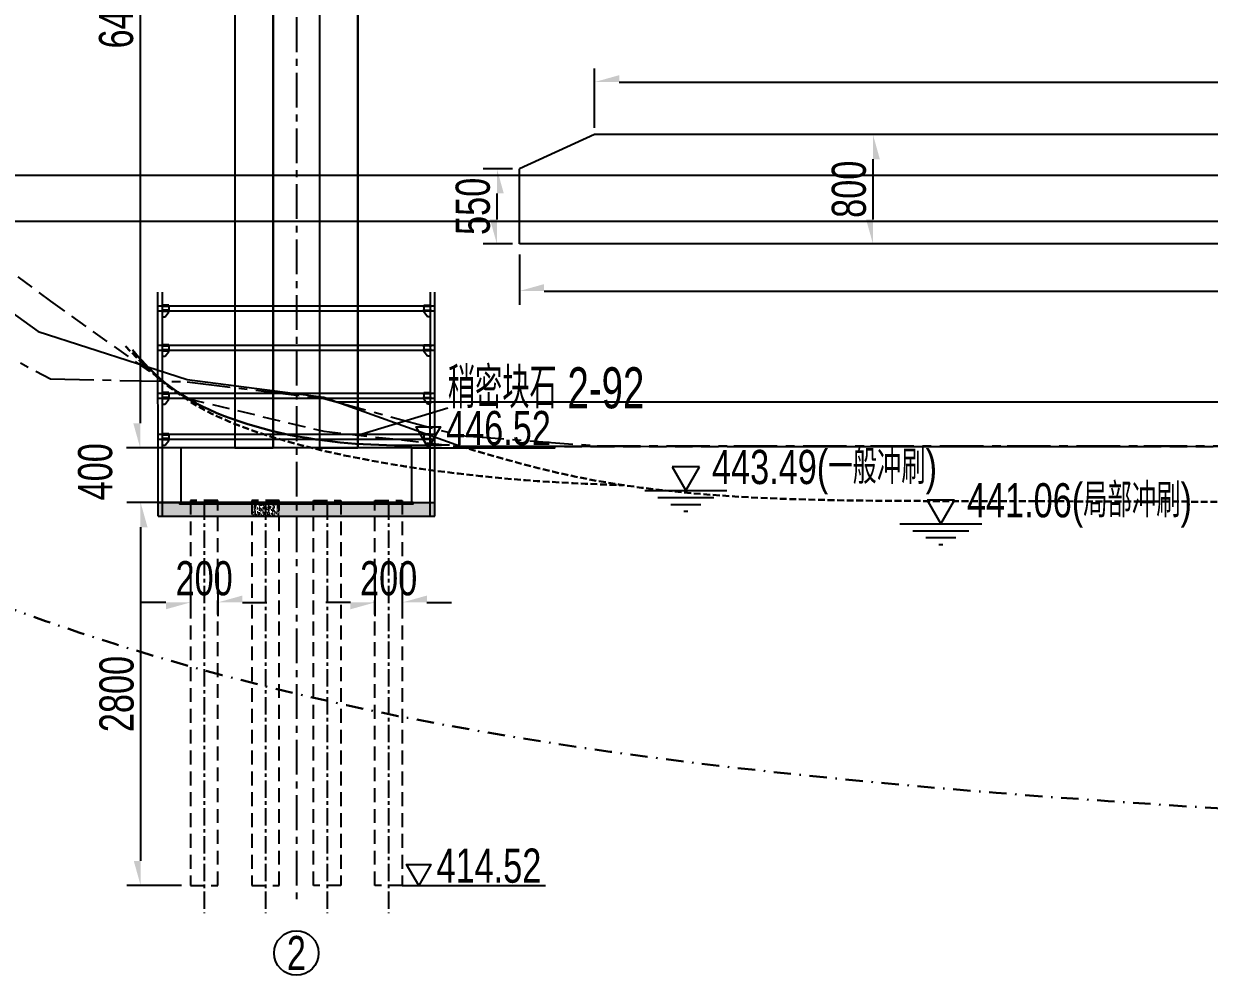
# Model space of a CAD drawing. Header units: millimetres. Extents: x 465729 to 466910, y 3671885 to 3673357.
# Drawn here: x 466035 to 466121.7, y 3673201.9 to 3673271.5 of the extents above; entities that cross this region are included whole.
import ezdxf
from ezdxf.enums import TextEntityAlignment as Align

# ---------------------------------------------------------------- set-up
doc = ezdxf.new("R2010")
doc.units = ezdxf.units.MM
doc.header["$LTSCALE"] = 0.2
for name, pattern in [('6141', [12, 5, -2, 5]), ('CENTER', [50.8, 31.75, -6.35, 6.35, -6.35]), ('DASHDOT2', [12.7, 6.35, -3.175, 0, -3.175]), ('DASHED', [19.05, 12.7, -6.35])]:
    doc.linetypes.add(name, pattern=pattern)
doc.layers.add('地层界线', color=4, linetype='Continuous', lineweight=30)
doc.layers.add('风化界线', color=6, linetype='DASHDOT2', lineweight=30)
for name, color, linetype in [('地面线', 30, 'Continuous'), ('文字', 7, 'Continuous'), ('桥墩线', 5, 'Continuous'), ('水位100', 7, 'Continuous'), ('立面(地面线)', 2, 'Continuous'), ('立面(基础)', 2, 'Continuous'), ('立面(墩台号)', 7, 'Continuous'), ('立面(墩台身)', 3, 'Continuous'), ('立面(墩高标注)', 7, 'Continuous'), ('立面(标高标注)', 7, 'Continuous'), ('立面(桩长标注)', 7, 'Continuous'), ('通航', 2, 'Continuous')]:
    doc.layers.add(name, color=color, linetype=linetype)
doc.layers.add('钢围堰2', color=7, linetype='Continuous', plot=False)
doc.styles.add('BM_Dim', font='stxt.shx', dxfattribs={"width": 0.75, "bigfont": 'dk.shx'})
doc.styles.add('BOM_Font', font='enTxt.shx', dxfattribs={"width": 0.75, "bigfont": 'hzTxt.shx'})
doc.styles.add('LZ_FONT', font='fsdb_z.shx', dxfattribs={"width": 0.7, "bigfont": 'fsdb.shx'})
doc.dimstyles.new('BOM_Dim', dxfattribs={"dimscale": 0.1, "dimtxt": 2.5, "dimasz": 1.8, "dimexe": 1, "dimexo": 3, "dimgap": 0, "dimtad": 1, "dimdec": 1, "dimlfac": 100, "dimzin": 9, "dimdsep": 46, "dimtxsty": 'BOM_Font', "dimblk": 'ArrHalf', "dimblk1": 'ArrHalf', "dimblk2": 'ArrHalf', "dimcen": 0.5, "dimclrd": 7, "dimclre": 7, "dimclrt": 7, "dimaunit": 1, "dimadec": 0, "dimazin": 2, "dimtfac": 1, "dimtdec": 1, "dimtofl": 0, "dimtmove": 2, "dimatfit": 3, "dimfxl": 1, "dimtolj": 1, "dimtzin": 0, "dimarcsym": 0})
pattern_1 = [(50, (233098.08443, 1837494.27746), (0.45546167249, -0.03984771385), [0.047625, -0.523875]), (355, (233098.08443, 1837494.27746), (-0.08810706494, 0.4776416072), [0.0381, -0.4191]), (100.451, (233098.1224, 1837494.27413), (0.36735625416, 0.43779171955), [0.040475, -0.445225]), (46.1842, (233098.08443, 1837494.40446), (0.67769760223, -0.10510581983), [0.0714375, -0.7858125]), (96.6356, (233098.1409, 1837494.3957), (0.59351058617, 0.61856388973), [0.0607125, -0.6678375]), (351.184, (233098.0844, 1837494.40446), (0.59351151453, 0.61856279465), [0.05715, -0.62865]), (21, (233098.14793, 1837494.3727), (0.37903719959, -0.25566379629), [0.047625, -0.523875]), (326, (233098.14793, 1837494.3727), (0.15450507087, 0.4604699153), [0.0381, -0.4191]), (71.4514, (233098.1795, 1837494.3514), (0.53354122693, 0.20480714429), [0.040475, -0.445225]), (37.5, (233098.08443, 1837494.27746), (0.007721508126, 0.211387597183), [0, -0.41402, 0, -0.42545, 0, -0.4206875]), (7.5, (233098.08443, 1837494.27746), (0.167049156276, 0.250451437045), [0, -0.24257, 0, -0.404495, 0, -0.1603375]), (327.5, (233097.94283, 1837494.27746), (0.338976487917, -0.014321859982), [0, -0.15875, 0, -0.4953, 0, -0.657225]), (317.5, (233097.87933, 1837494.27746), (0.370322953465, 0.063566227583), [0, -0.206375, 0, -0.32893, 0, -0.466725])]

# ---------------------------------------------------------------- blocks, each defined once
blk = doc.blocks.new('ArrHalf')
at = {"linetype": 'Continuous'}
blk.add_hatch(color=0, dxfattribs=at).paths.add_polyline_path([(-1, 0), (-1, -0.28), (0, 0)])
blk = doc.blocks.new('*D85')
at = {"layer": 'Defpoints', "color": 0, "linetype": 'Continuous', "transparency": 16777216}
for p in [(466046.991, 3673304.512), (466043.491, 3673240.512), (466046.991, 3673240.512)]:
    blk.add_point(p, dxfattribs=at)
at = {"layer": '立面(墩高标注)', "color": 7, "linetype": 'Continuous', "lineweight": -2, "transparency": 16777216}
for p, q in [((466046.491, 3673304.512), (466042.491, 3673304.512)), ((466043.491, 3673302.712), (466043.491, 3673242.312)), ((466046.491, 3673240.512), (466042.491, 3673240.512))]:
    blk.add_line(p, q, dxfattribs=at)
at = {"layer": '立面(墩高标注)', "color": 7, "linetype": 'Continuous', "lineweight": -2, "transparency": 16777216, "xscale": 1.8, "yscale": 1.8, "zscale": 1.8}
for p, rotation in [((466043.491, 3673304.512), 90), ((466043.491, 3673240.512), 270)]:
    blk.add_blockref('ArrHalf', p, dxfattribs=dict(at, rotation=rotation))
at = {"layer": '立面(墩高标注)', "color": 7, "linetype": 'Continuous', "transparency": 16777216, "insert": (466041.741, 3673272.512), "char_height": 2.5, "attachment_point": 5, "rotation": 90, "style": 'BOM_Font'}
blk.add_mtext('\\A1;6400', dxfattribs=at)
blk = doc.blocks.new('*D86')
at = {"layer": 'Defpoints', "color": 0, "linetype": 'Continuous', "transparency": 16777216}
for p in [(466046.755, 3673240.512), (466043.505, 3673236.512), (466046.755, 3673236.512)]:
    blk.add_point(p, dxfattribs=at)
at = {"layer": '立面(桩长标注)', "color": 7, "linetype": 'Continuous', "lineweight": -2, "transparency": 16777216}
for p, q in [((466043.505, 3673242.312), (466043.505, 3673244.112)), ((466044.255, 3673240.512), (466042.505, 3673240.512)), ((466044.255, 3673236.512), (466042.505, 3673236.512)), ((466043.505, 3673234.712), (466043.505, 3673232.912))]:
    blk.add_line(p, q, dxfattribs=at)
at = {"layer": '立面(桩长标注)', "color": 7, "linetype": 'Continuous', "lineweight": -2, "transparency": 16777216, "xscale": 1.8, "yscale": 1.8, "zscale": 1.8}
for p, rotation in [((466043.505, 3673240.512), 270), ((466043.505, 3673236.512), 90)]:
    blk.add_blockref('ArrHalf', p, dxfattribs=dict(at, rotation=rotation))
at = {"layer": '立面(桩长标注)', "color": 7, "linetype": 'Continuous', "transparency": 16777216, "insert": (466040.212, 3673238.765), "char_height": 2.5, "attachment_point": 5, "rotation": 90, "style": 'BOM_Font'}
blk.add_mtext('\\A1;400', dxfattribs=at)
blk = doc.blocks.new('*D87')
at = {"layer": 'Defpoints', "color": 0, "linetype": 'Continuous', "transparency": 16777216}
for p in [(466047.025, 3673236.512), (466043.525, 3673208.512), (466047.025, 3673208.512)]:
    blk.add_point(p, dxfattribs=at)
at = {"layer": '立面(桩长标注)', "color": 7, "linetype": 'Continuous', "lineweight": -2, "transparency": 16777216}
for p, q in [((466046.525, 3673236.512), (466042.525, 3673236.512)), ((466043.525, 3673234.712), (466043.525, 3673210.312)), ((466046.525, 3673208.512), (466042.525, 3673208.512))]:
    blk.add_line(p, q, dxfattribs=at)
at = {"layer": '立面(桩长标注)', "color": 7, "linetype": 'Continuous', "lineweight": -2, "transparency": 16777216, "xscale": 1.8, "yscale": 1.8, "zscale": 1.8}
for p, rotation in [((466043.525, 3673236.512), 90), ((466043.525, 3673208.512), 270)]:
    blk.add_blockref('ArrHalf', p, dxfattribs=dict(at, rotation=rotation))
at = {"layer": '立面(桩长标注)', "color": 7, "linetype": 'Continuous', "transparency": 16777216, "insert": (466041.775, 3673222.512), "char_height": 2.5, "attachment_point": 5, "rotation": 90, "style": 'BOM_Font'}
blk.add_mtext('\\A1;2800', dxfattribs=at)
blk = doc.blocks.new('*D88')
at = {"layer": 'Defpoints', "color": 0, "linetype": 'Continuous', "transparency": 16777216}
for p in [(466047.169, 3673231.909), (466049.169, 3673231.909), (466049.169, 3673229.21)]:
    blk.add_point(p, dxfattribs=at)
at = {"layer": '立面(桩长标注)', "color": 7, "linetype": 'Continuous', "lineweight": -2, "transparency": 16777216}
for p, q in [((466047.169, 3673231.409), (466047.169, 3673228.21)), ((466049.169, 3673231.409), (466049.169, 3673228.21)), ((466045.369, 3673229.21), (466043.569, 3673229.21)), ((466050.969, 3673229.21), (466052.769, 3673229.21))]:
    blk.add_line(p, q, dxfattribs=at)
at = {"layer": '立面(桩长标注)', "color": 7, "linetype": 'Continuous', "lineweight": -2, "transparency": 16777216, "xscale": 1.8, "yscale": 1.8, "zscale": 1.8}
blk.add_blockref('ArrHalf', (466047.169, 3673229.21), dxfattribs=at)
at = {"layer": '立面(桩长标注)', "color": 7, "linetype": 'Continuous', "lineweight": -2, "transparency": 16777216, "xscale": 1.8, "yscale": 1.8, "zscale": 1.8, "rotation": 180}
blk.add_blockref('ArrHalf', (466049.169, 3673229.21), dxfattribs=at)
at = {"layer": '立面(桩长标注)', "color": 7, "linetype": 'Continuous', "transparency": 16777216, "insert": (466048.169, 3673230.96), "char_height": 2.5, "attachment_point": 5, "style": 'BOM_Font'}
blk.add_mtext('\\A1;200', dxfattribs=at)
blk = doc.blocks.new('*D89')
at = {"layer": 'Defpoints', "color": 0, "linetype": 'Continuous', "transparency": 16777216}
for p in [(466060.669, 3673231.909), (466062.669, 3673231.909), (466062.669, 3673229.21)]:
    blk.add_point(p, dxfattribs=at)
at = {"layer": '立面(桩长标注)', "color": 7, "linetype": 'Continuous', "lineweight": -2, "transparency": 16777216}
for p, q in [((466060.669, 3673231.409), (466060.669, 3673228.21)), ((466062.669, 3673231.409), (466062.669, 3673228.21)), ((466058.869, 3673229.21), (466057.069, 3673229.21)), ((466064.469, 3673229.21), (466066.269, 3673229.21))]:
    blk.add_line(p, q, dxfattribs=at)
at = {"layer": '立面(桩长标注)', "color": 7, "linetype": 'Continuous', "lineweight": -2, "transparency": 16777216, "xscale": 1.8, "yscale": 1.8, "zscale": 1.8}
blk.add_blockref('ArrHalf', (466060.669, 3673229.21), dxfattribs=at)
at = {"layer": '立面(桩长标注)', "color": 7, "linetype": 'Continuous', "lineweight": -2, "transparency": 16777216, "xscale": 1.8, "yscale": 1.8, "zscale": 1.8, "rotation": 180}
blk.add_blockref('ArrHalf', (466062.669, 3673229.21), dxfattribs=at)
at = {"layer": '立面(桩长标注)', "color": 7, "linetype": 'Continuous', "transparency": 16777216, "insert": (466061.669, 3673230.96), "char_height": 2.5, "attachment_point": 5, "style": 'BOM_Font'}
blk.add_mtext('\\A1;200', dxfattribs=at)
blk = doc.blocks.new('*D180')
at = {"layer": 'Defpoints', "color": 0, "linetype": 'Continuous', "transparency": 16777216}
for p in [(466071.234, 3673255.146), (466181.234, 3673255.146), (466181.234, 3673251.983)]:
    blk.add_point(p, dxfattribs=at)
at = {"layer": '通航', "linetype": 'Continuous', "lineweight": -2, "transparency": 16777216}
for p, q in [((466071.234, 3673254.646), (466071.234, 3673250.983)), ((466181.234, 3673254.646), (466181.234, 3673250.983)), ((466073.034, 3673251.983), (466179.434, 3673251.983))]:
    blk.add_line(p, q, dxfattribs=at)
at = {"layer": '通航', "linetype": 'Continuous', "lineweight": -2, "transparency": 16777216, "xscale": 1.8, "yscale": 1.8, "zscale": 1.8, "rotation": 180}
blk.add_blockref('ArrHalf', (466071.234, 3673251.983), dxfattribs=at)
at = {"layer": '通航', "linetype": 'Continuous', "lineweight": -2, "transparency": 16777216, "xscale": 1.8, "yscale": 1.8, "zscale": 1.8}
blk.add_blockref('ArrHalf', (466181.234, 3673251.983), dxfattribs=at)
at = {"layer": '通航', "linetype": 'Continuous', "transparency": 16777216, "insert": (466126.234, 3673253.733), "char_height": 2.5, "attachment_point": 5, "style": 'BOM_Font'}
blk.add_mtext('\\A1;11000', dxfattribs=at)
blk = doc.blocks.new('*D181')
at = {"layer": 'Defpoints', "color": 0, "linetype": 'Continuous', "transparency": 16777216}
for p in [(466071.234, 3673260.923), (466069.587, 3673255.423), (466071.234, 3673255.423)]:
    blk.add_point(p, dxfattribs=at)
at = {"layer": '通航', "linetype": 'Continuous', "lineweight": -2, "transparency": 16777216}
for p, q in [((466070.734, 3673260.923), (466068.587, 3673260.923)), ((466069.587, 3673259.123), (466069.587, 3673257.223)), ((466070.734, 3673255.423), (466068.587, 3673255.423))]:
    blk.add_line(p, q, dxfattribs=at)
at = {"layer": '通航', "linetype": 'Continuous', "lineweight": -2, "transparency": 16777216, "xscale": 1.8, "yscale": 1.8, "zscale": 1.8}
for p, rotation in [((466069.587, 3673260.923), 90), ((466069.587, 3673255.423), 270)]:
    blk.add_blockref('ArrHalf', p, dxfattribs=dict(at, rotation=rotation))
at = {"layer": '通航', "linetype": 'Continuous', "transparency": 16777216, "insert": (466067.837, 3673258.173), "char_height": 2.5, "attachment_point": 5, "rotation": 90, "style": 'BOM_Font'}
blk.add_mtext('\\A1;550', dxfattribs=at)
blk = doc.blocks.new('*D182')
at = {"layer": 'Defpoints', "color": 0, "linetype": 'Continuous', "transparency": 16777216}
for p in [(466098.747, 3673263.423), (466097.1, 3673255.423), (466098.747, 3673255.423)]:
    blk.add_point(p, dxfattribs=at)
at = {"layer": '通航', "linetype": 'Continuous', "lineweight": -2, "transparency": 16777216}
for p, q in [((466098.247, 3673263.423), (466096.1, 3673263.423)), ((466097.1, 3673261.623), (466097.1, 3673257.223)), ((466098.247, 3673255.423), (466096.1, 3673255.423))]:
    blk.add_line(p, q, dxfattribs=at)
at = {"layer": '通航', "linetype": 'Continuous', "lineweight": -2, "transparency": 16777216, "xscale": 1.8, "yscale": 1.8, "zscale": 1.8}
for p, rotation in [((466097.1, 3673263.423), 90), ((466097.1, 3673255.423), 270)]:
    blk.add_blockref('ArrHalf', p, dxfattribs=dict(at, rotation=rotation))
at = {"layer": '通航', "linetype": 'Continuous', "transparency": 16777216, "insert": (466095.35, 3673259.423), "char_height": 2.5, "attachment_point": 5, "rotation": 90, "style": 'BOM_Font'}
blk.add_mtext('\\A1;800', dxfattribs=at)
blk = doc.blocks.new('*D183')
at = {"layer": 'Defpoints', "color": 0, "linetype": 'Continuous', "transparency": 16777216}
for p in [(466175.734, 3673267.264), (466076.734, 3673263.423), (466175.734, 3673263.423)]:
    blk.add_point(p, dxfattribs=at)
at = {"layer": '通航', "linetype": 'Continuous', "lineweight": -2, "transparency": 16777216}
for p, q in [((466076.734, 3673263.923), (466076.734, 3673268.264)), ((466175.734, 3673263.923), (466175.734, 3673268.264)), ((466078.534, 3673267.264), (466173.934, 3673267.264))]:
    blk.add_line(p, q, dxfattribs=at)
at = {"layer": '通航', "linetype": 'Continuous', "lineweight": -2, "transparency": 16777216, "xscale": 1.8, "yscale": 1.8, "zscale": 1.8, "rotation": 180}
blk.add_blockref('ArrHalf', (466076.734, 3673267.264), dxfattribs=at)
at = {"layer": '通航', "linetype": 'Continuous', "lineweight": -2, "transparency": 16777216, "xscale": 1.8, "yscale": 1.8, "zscale": 1.8}
blk.add_blockref('ArrHalf', (466175.734, 3673267.264), dxfattribs=at)
at = {"layer": '通航', "linetype": 'Continuous', "transparency": 16777216, "insert": (466126.234, 3673269.014), "char_height": 2.5, "attachment_point": 5, "style": 'BOM_Font'}
blk.add_mtext('\\A1;9900', dxfattribs=at)
blk = doc.blocks.new('水位')
at = {"layer": '文字', "color": 7, "linetype": 'Continuous'}
for p, q in [((1, 1.732), (-1, 1.732)), ((-1, 1.732), (0, 0)), ((0, 0), (1, 1.732)), ((-3, 0), (3, 0)), ((-2.05, -0.5), (2.05, -0.5)), ((-1.1, -1), (1.1, -1)), ((-0.15, -1.5), (0.15, -1.5))]:
    blk.add_line(p, q, dxfattribs=at)

msp = doc.modelspace()

# ---------------------------------------------------------------- hatches: boundary and pattern name
at = {"layer": '钢围堰2', "linetype": 'Continuous'}
h = msp.add_hatch(dxfattribs=at)
h.set_pattern_fill('AR-CONC', scale=0.0025, style=0)
h.set_pattern_definition(pattern_1)
h.paths.add_polyline_path([(466051.6689, 3673236.5119), (466049.1689, 3673236.5119), (466049.1689, 3673235.5113), (466051.6689, 3673235.5113)])
h.paths.add_polyline_path([(466056.1689, 3673236.512), (466053.6689, 3673236.512), (466053.6689, 3673235.5114), (466056.1689, 3673235.5115)])
h.paths.add_polyline_path([(466057.1139, 3673236.512), (466056.1689, 3673236.512), (466056.1689, 3673235.5115), (466057.1139, 3673235.5115)])
h.paths.add_polyline_path([(466057.7439, 3673236.512), (466057.1139, 3673236.512), (466057.1139, 3673235.5115), (466057.7439, 3673235.5115)])
h.paths.add_polyline_path([(466058.1689, 3673236.512), (466057.7439, 3673236.512), (466057.7439, 3673235.5115), (466058.1689, 3673235.5115)])
h.paths.add_polyline_path([(466060.6689, 3673236.512), (466058.1689, 3673236.512), (466058.1689, 3673235.5115), (466060.6689, 3673235.5116)])
h.paths.add_polyline_path([(466062.6689, 3673236.512), (466060.6689, 3673236.512), (466060.6689, 3673235.5116), (466062.6689, 3673235.5116)])
h.paths.add_polyline_path([(466064.7094, 3673236.5123), (466063.3689, 3673236.5123), (466063.3689, 3673236.512), (466062.6689, 3673236.512), (466062.6689, 3673235.5116), (466064.7088, 3673235.5117)])
h.paths.add_polyline_path([(466065.0378, 3673236.5123), (466064.7094, 3673236.5123), (466064.7088, 3673235.5117), (466065.0373, 3673235.5117)])
h.paths.add_polyline_path([(466049.1689, 3673236.5119), (466047.1689, 3673236.5118), (466047.1689, 3673235.5112), (466049.1689, 3673235.5113)])
h.paths.add_polyline_path([(466047.1689, 3673236.5118), (466045.7439, 3673236.5118), (466045.7439, 3673235.5112), (466047.1689, 3673235.5112)])
h.paths.add_polyline_path([(466045.7439, 3673236.5118), (466045.1283, 3673236.5118), (466045.1289, 3673235.5112), (466045.7439, 3673235.5112)])
h.paths.add_polyline_path([(466045.1139, 3673236.5118), (466044.7999, 3673236.5118), (466044.8004, 3673235.5112), (466045.1139, 3673235.5112)])
h.paths.add_polyline_path([(466045.1283, 3673236.5118), (466045.1139, 3673236.5118), (466045.1139, 3673235.5112), (466045.1289, 3673235.5112)])
h = msp.add_hatch(dxfattribs=at)
h.set_pattern_fill('AR-CONC', scale=0.0025, style=0)
h.set_pattern_definition(pattern_1)
h.paths.add_polyline_path([(466053.6689, 3673236.512), (466051.6689, 3673236.5119), (466051.6689, 3673235.5113), (466053.6689, 3673235.5114)])

# ---------------------------------------------------------------- linework, layer by layer
at = {"color": 8, "linetype": 'Continuous'}
for p, q in [((466023.3979, 3673257.0902), (466391.0109, 3673257.0902)), ((466057.8317, 3673243.8902), (466336.1578, 3673243.8902))]:
    msp.add_line(p, q, dxfattribs=at)
at = {"linetype": 'Continuous'}
msp.add_line((466065.9922, 3673243.4065, 10.5732), (466059.7385, 3673241.512), dxfattribs=at)
at = {"layer": '地层界线', "color": 8}
msp.add_open_spline([(466042.9176, 3673247.6915), (466044.1006, 3673246.253), (466047.1666, 3673243.2788), (466056.336, 3673240.6819), (466063.0332, 3673240.6411), (466066.1215, 3673240.7379)], degree=3, knots=[2.1836852, 2.1836852, 2.1836852, 2.1836852, 6.7645167, 12.2149386, 16.8053194, 16.8053194, 16.8053194, 16.8053194], dxfattribs=at)
at = {"layer": '地面线', "linetype": 'Continuous', "ltscale": 0.5}
msp.add_lwpolyline([(466026.9189, 3673255.5862), (466036.0274, 3673249.0348), (466046.9189, 3673245.5092), (466056.9189, 3673244.2182), (466066.9189, 3673240.6252), (466076.9189, 3673240.6252), (466086.9189, 3673240.6242), (466096.9189, 3673240.6242), (466106.9189, 3673240.6242), (466116.9189, 3673240.6242), (466126.9189, 3673240.6312), (466136.9189, 3673240.6382), (466146.9189, 3673240.6352), (466156.9189, 3673240.6342), (466166.9189, 3673240.6332), (466176.9189, 3673240.6282), (466186.9189, 3673240.6772)], dxfattribs=at)
at = {"layer": '桥墩线', "linetype": 'Continuous'}
for points in [[(466050.4189, 3673304.512), (466050.4189, 3673240.512), (466053.2189, 3673240.512), (466053.2189, 3673304.512), (466050.3341, 3673304.512)], [(466056.6189, 3673304.512), (466056.6189, 3673240.512), (466059.4189, 3673240.512), (466059.4189, 3673304.512), (466056.6189, 3673304.512)]]:
    msp.add_lwpolyline(points, dxfattribs=at)
at = {"layer": '水位100', "color": 8, "linetype": 'Continuous'}
msp.add_line((466016.5964, 3673260.4602), (466397.4958, 3673260.4602), dxfattribs=at)
at = {"layer": '立面(地面线)', "linetype": 'DASHED', "ltscale": 0.5}
msp.add_lwpolyline([(466026.9189, 3673258.7273), (466036.9189, 3673251.2394), (466046.9189, 3673244.1306), (466056.9189, 3673241.7224), (466066.9189, 3673240.6114), (466076.9189, 3673240.6208), (466086.9189, 3673240.6242), (466096.9189, 3673240.6242), (466106.9189, 3673240.6242), (466116.9189, 3673240.6242), (466126.9189, 3673240.6232), (466136.9189, 3673240.6232), (466146.9189, 3673240.6232), (466156.9189, 3673240.6222), (466166.9189, 3673240.6222), (466176.9189, 3673240.6222), (466186.9189, 3673240.6316)], dxfattribs=at)
at = {"layer": '立面(地面线)', "linetype": 'CENTER', "ltscale": 0.5}
msp.add_lwpolyline([(466026.9189, 3673250.9451), (466036.9189, 3673245.5557), (466046.9189, 3673245.3486), (466056.9189, 3673244.1113), (466066.9189, 3673241.408), (466076.9189, 3673240.6632), (466086.9189, 3673240.6592), (466096.9189, 3673240.6573), (466106.9189, 3673240.6559), (466116.9189, 3673240.655), (466126.9189, 3673240.6544), (466136.9189, 3673240.6538), (466146.9189, 3673240.6524), (466156.9189, 3673240.6516), (466166.9189, 3673240.6505), (466176.9189, 3673240.6471), (466186.9189, 3673240.686)], dxfattribs=at)
at = {"layer": '立面(基础)', "color": 7, "linetype": 'CENTER', "ltscale": 0.4}
msp.add_line((466054.9189, 3673304.512), (466054.9189, 3673207.512), dxfattribs=at)
at = {"layer": '立面(基础)', "color": 7, "linetype": 'CENTER', "ltscale": 0.2}
for p, q in [((466048.1689, 3673236.512), (466048.1689, 3673206.4809)), ((466052.6689, 3673236.512), (466052.6689, 3673206.4809)), ((466057.1689, 3673236.512), (466057.1689, 3673206.4809)), ((466061.6689, 3673236.512), (466061.6689, 3673206.4809))]:
    msp.add_line(p, q, dxfattribs=at)
at = {"layer": '立面(基础)', "color": 2, "linetype": 'Continuous', "ltscale": 0.4}
for points in [[(466046.4689, 3673240.512), (466046.4689, 3673236.512), (466063.3689, 3673236.512), (466063.3689, 3673240.512)], [(466046.3689, 3673236.512), (466046.3689, 3673236.412), (466063.4689, 3673236.412), (466063.4689, 3673236.512)]]:
    msp.add_lwpolyline(points, close=True, dxfattribs=at)
at = {"layer": '立面(基础)', "color": 2, "linetype": 'DASHED', "ltscale": 0.4}
for points in [[(466047.1689, 3673236.662), (466047.1689, 3673208.512), (466049.1689, 3673208.512), (466049.1689, 3673236.662)], [(466051.6689, 3673236.662), (466051.6689, 3673208.512), (466053.6689, 3673208.512), (466053.6689, 3673236.662)], [(466058.1689, 3673236.662), (466058.1689, 3673208.512), (466056.1689, 3673208.512), (466056.1689, 3673236.662)], [(466062.6689, 3673236.662), (466062.6689, 3673208.512), (466060.6689, 3673208.512), (466060.6689, 3673236.662)]]:
    msp.add_lwpolyline(points, close=True, dxfattribs=at)
at = {"layer": '立面(墩台号)', "linetype": 'Continuous'}
msp.add_circle((466054.9189, 3673203.5686), 1.625, dxfattribs=at)
at = {"layer": '立面(墩台身)', "color": 3, "linetype": 'Continuous', "ltscale": 0.4}
for points in [[(466050.4189, 3673304.512), (466050.4189, 3673240.512)], [(466053.2189, 3673304.512), (466053.2189, 3673240.512)], [(466056.6189, 3673304.512), (466056.6189, 3673240.512)], [(466059.4189, 3673304.512), (466059.4189, 3673240.512)]]:
    msp.add_lwpolyline(points, dxfattribs=at)
at = {"layer": '立面(标高标注)', "color": 7, "linetype": 'Continuous'}
for points in [[(466063.3689, 3673240.512), (466064.5689, 3673240.512), (466063.6747, 3673242.0392), (466065.4631, 3673242.0392), (466064.5689, 3673240.512), (466073.8492, 3673240.512)], [(466062.6689, 3673208.512), (466063.8689, 3673208.512), (466062.9747, 3673210.0392), (466064.7631, 3673210.0392), (466063.8689, 3673208.512), (466073.1492, 3673208.512)]]:
    msp.add_lwpolyline(points, dxfattribs=at)
at = {"layer": '通航', "linetype": 'Continuous'}
for p, q in [((466076.7345, 3673263.4232), (466071.2345, 3673260.9232)), ((466175.7345, 3673263.4232), (466076.7345, 3673263.4232)), ((466071.2345, 3673255.4232), (466071.2345, 3673260.9232)), ((466181.2345, 3673255.4232), (466071.2345, 3673255.4232))]:
    msp.add_line(p, q, dxfattribs=at)
at = {"layer": '钢围堰2', "color": 1}
for p, q in [((466044.8004, 3673235.5112), (466044.7918, 3673251.9002)), ((466045.1289, 3673235.5112), (466045.1188, 3673251.9002)), ((466064.7088, 3673235.5112), (466064.719, 3673251.9002)), ((466065.0373, 3673235.5112), (466065.046, 3673251.9002)), ((466044.8189, 3673250.9002), (466065.0405, 3673250.9002)), ((466045.5929, 3673250.9392), (466045.1189, 3673250.9392)), ((466045.5929, 3673250.8012), (466045.5929, 3673250.6392)), ((466064.2449, 3673250.9392), (466064.7189, 3673250.9392)), ((466064.2449, 3673250.8012), (466064.2449, 3673250.6392)), ((466044.8189, 3673250.5402), (466065.0403, 3673250.5402)), ((466045.1189, 3673250.5012), (466045.5929, 3673250.5012)), ((466045.1189, 3673250.1012), (466045.3189, 3673250.1012)), ((466045.3189, 3673250.1012), (466045.5929, 3673250.4512)), ((466045.5929, 3673250.5012), (466045.5929, 3673250.4512)), ((466064.7189, 3673250.5012), (466064.2449, 3673250.5012)), ((466064.2449, 3673250.5012), (466064.2449, 3673250.4512)), ((466064.5189, 3673250.1012), (466064.2449, 3673250.4512)), ((466064.7189, 3673250.1012), (466064.5189, 3673250.1012)), ((466044.8189, 3673248.012), (466065.0405, 3673248.012)), ((466044.8189, 3673247.652), (466065.0403, 3673247.652)), ((466045.5929, 3673248.051), (466045.1189, 3673248.051)), ((466045.1189, 3673247.613), (466045.5929, 3673247.613)), ((466045.3189, 3673247.213), (466045.5929, 3673247.563)), ((466045.5929, 3673247.913), (466045.5929, 3673247.751)), ((466045.5929, 3673247.613), (466045.5929, 3673247.563)), ((466064.2449, 3673248.051), (466064.7189, 3673248.051)), ((466064.2449, 3673247.913), (466064.2449, 3673247.751)), ((466064.7189, 3673247.613), (466064.2449, 3673247.613)), ((466064.2449, 3673247.613), (466064.2449, 3673247.563)), ((466064.5189, 3673247.213), (466064.2449, 3673247.563)), ((466045.1189, 3673247.213), (466045.3189, 3673247.213)), ((466064.7189, 3673247.213), (466064.5189, 3673247.213)), ((466044.8189, 3673244.512), (466065.0405, 3673244.512)), ((466044.8189, 3673244.152), (466065.0403, 3673244.152)), ((466045.5929, 3673244.551), (466045.1189, 3673244.551)), ((466045.1189, 3673244.113), (466045.5929, 3673244.113)), ((466045.3189, 3673243.713), (466045.5929, 3673244.063)), ((466045.5929, 3673244.413), (466045.5929, 3673244.251)), ((466045.5929, 3673244.113), (466045.5929, 3673244.063)), ((466064.2449, 3673244.551), (466064.7189, 3673244.551)), ((466064.2449, 3673244.413), (466064.2449, 3673244.251)), ((466064.7189, 3673244.113), (466064.2449, 3673244.113)), ((466064.2449, 3673244.113), (466064.2449, 3673244.063)), ((466064.5189, 3673243.713), (466064.2449, 3673244.063)), ((466045.1189, 3673243.713), (466045.3189, 3673243.713)), ((466064.7189, 3673243.713), (466064.5189, 3673243.713)), ((466044.8189, 3673241.512), (466065.0405, 3673241.512)), ((466045.5929, 3673241.551), (466045.1189, 3673241.551)), ((466045.5929, 3673241.413), (466045.5929, 3673241.251)), ((466064.2449, 3673241.551), (466064.7189, 3673241.551)), ((466064.2449, 3673241.413), (466064.2449, 3673241.251)), ((466044.8189, 3673241.152), (466065.0403, 3673241.152)), ((466045.1189, 3673241.113), (466045.5929, 3673241.113)), ((466045.1189, 3673240.713), (466045.3189, 3673240.713)), ((466045.3189, 3673240.713), (466045.5929, 3673241.063)), ((466045.5929, 3673241.113), (466045.5929, 3673241.063)), ((466064.7189, 3673241.113), (466064.2449, 3673241.113)), ((466064.2449, 3673241.113), (466064.2449, 3673241.063)), ((466064.5189, 3673240.713), (466064.2449, 3673241.063)), ((466064.7189, 3673240.713), (466064.5189, 3673240.713)), ((466044.8004, 3673236.5118), (466065.0373, 3673236.5123)), ((466044.8004, 3673235.5112), (466065.0373, 3673235.5117))]:
    msp.add_line(p, q, dxfattribs=at)
for points in [[(466045.5929, 3673250.9392), (466045.5874, 3673250.9392, 0.3666294), (466045.5815, 3673250.9342), (466045.5735, 3673250.8862, -0.3666294), (466045.5616, 3673250.8762), (466045.1501, 3673250.8762, -0.3666294), (466045.1382, 3673250.8862), (466045.1302, 3673250.9342, 0.3666294), (466045.1243, 3673250.9392), (466045.1189, 3673250.9392), (466045.1189, 3673250.8012), (466045.1243, 3673250.8012, 0.3666294), (466045.1302, 3673250.8062), (466045.1382, 3673250.8541, -0.3666294), (466045.1501, 3673250.8642), (466045.5616, 3673250.8642, -0.3666294), (466045.5735, 3673250.8541), (466045.5815, 3673250.8062, 0.3666294), (466045.5874, 3673250.8012), (466045.5929, 3673250.8012)], [(466064.2449, 3673250.9392), (466064.2503, 3673250.9392, -0.3666294), (466064.2562, 3673250.9342), (466064.2642, 3673250.8862, 0.3666294), (466064.2761, 3673250.8762), (466064.6876, 3673250.8762, 0.3666294), (466064.6995, 3673250.8862), (466064.7075, 3673250.9342, -0.3666294), (466064.7134, 3673250.9392), (466064.7189, 3673250.9392), (466064.7189, 3673250.8012), (466064.7134, 3673250.8012, -0.3666294), (466064.7075, 3673250.8062), (466064.6995, 3673250.8541, 0.3666294), (466064.6876, 3673250.8642), (466064.2761, 3673250.8642, 0.3666294), (466064.2642, 3673250.8541), (466064.2562, 3673250.8062, -0.3666294), (466064.2503, 3673250.8012), (466064.2449, 3673250.8012)], [(466045.5929, 3673250.6392), (466045.5874, 3673250.6392, 0.3666294), (466045.5815, 3673250.6342), (466045.5735, 3673250.5862, -0.3666294), (466045.5616, 3673250.5762), (466045.1501, 3673250.5762, -0.3666294), (466045.1382, 3673250.5862), (466045.1302, 3673250.6342, 0.3666294), (466045.1243, 3673250.6392), (466045.1189, 3673250.6392), (466045.1189, 3673250.5012), (466045.1243, 3673250.5012, 0.3666294), (466045.1302, 3673250.5062), (466045.1382, 3673250.5541, -0.3666294), (466045.1501, 3673250.5642), (466045.5616, 3673250.5642, -0.3666294), (466045.5735, 3673250.5541), (466045.5815, 3673250.5062, 0.3666294), (466045.5874, 3673250.5012), (466045.5929, 3673250.5012)], [(466064.2449, 3673250.6392), (466064.2503, 3673250.6392, -0.3666294), (466064.2562, 3673250.6342), (466064.2642, 3673250.5862, 0.3666294), (466064.2761, 3673250.5762), (466064.6876, 3673250.5762, 0.3666294), (466064.6995, 3673250.5862), (466064.7075, 3673250.6342, -0.3666294), (466064.7134, 3673250.6392), (466064.7189, 3673250.6392), (466064.7189, 3673250.5012), (466064.7134, 3673250.5012, -0.3666294), (466064.7075, 3673250.5062), (466064.6995, 3673250.5541, 0.3666294), (466064.6876, 3673250.5642), (466064.2761, 3673250.5642, 0.3666294), (466064.2642, 3673250.5541), (466064.2562, 3673250.5062, -0.3666294), (466064.2503, 3673250.5012), (466064.2449, 3673250.5012)], [(466045.5929, 3673248.051), (466045.5874, 3673248.051, 0.3666294), (466045.5815, 3673248.046), (466045.5735, 3673247.9981, -0.3666294), (466045.5616, 3673247.988), (466045.1501, 3673247.988, -0.3666294), (466045.1382, 3673247.9981), (466045.1302, 3673248.046, 0.3666294), (466045.1243, 3673248.051), (466045.1189, 3673248.051), (466045.1189, 3673247.913), (466045.1243, 3673247.913, 0.3666294), (466045.1302, 3673247.918), (466045.1382, 3673247.966, -0.3666294), (466045.1501, 3673247.976), (466045.5616, 3673247.976, -0.3666294), (466045.5735, 3673247.966), (466045.5815, 3673247.918, 0.3666294), (466045.5874, 3673247.913), (466045.5929, 3673247.913)], [(466045.5929, 3673247.751), (466045.5874, 3673247.751, 0.3666294), (466045.5815, 3673247.746), (466045.5735, 3673247.6981, -0.3666294), (466045.5616, 3673247.688), (466045.1501, 3673247.688, -0.3666294), (466045.1382, 3673247.6981), (466045.1302, 3673247.746, 0.3666294), (466045.1243, 3673247.751), (466045.1189, 3673247.751), (466045.1189, 3673247.613), (466045.1243, 3673247.613, 0.3666294), (466045.1302, 3673247.618), (466045.1382, 3673247.666, -0.3666294), (466045.1501, 3673247.676), (466045.5616, 3673247.676, -0.3666294), (466045.5735, 3673247.666), (466045.5815, 3673247.618, 0.3666294), (466045.5874, 3673247.613), (466045.5929, 3673247.613)], [(466064.2449, 3673248.051), (466064.2503, 3673248.051, -0.3666294), (466064.2562, 3673248.046), (466064.2642, 3673247.9981, 0.3666294), (466064.2761, 3673247.988), (466064.6876, 3673247.988, 0.3666294), (466064.6995, 3673247.9981), (466064.7075, 3673248.046, -0.3666294), (466064.7134, 3673248.051), (466064.7189, 3673248.051), (466064.7189, 3673247.913), (466064.7134, 3673247.913, -0.3666294), (466064.7075, 3673247.918), (466064.6995, 3673247.966, 0.3666294), (466064.6876, 3673247.976), (466064.2761, 3673247.976, 0.3666294), (466064.2642, 3673247.966), (466064.2562, 3673247.918, -0.3666294), (466064.2503, 3673247.913), (466064.2449, 3673247.913)], [(466064.2449, 3673247.751), (466064.2503, 3673247.751, -0.3666294), (466064.2562, 3673247.746), (466064.2642, 3673247.6981, 0.3666294), (466064.2761, 3673247.688), (466064.6876, 3673247.688, 0.3666294), (466064.6995, 3673247.6981), (466064.7075, 3673247.746, -0.3666294), (466064.7134, 3673247.751), (466064.7189, 3673247.751), (466064.7189, 3673247.613), (466064.7134, 3673247.613, -0.3666294), (466064.7075, 3673247.618), (466064.6995, 3673247.666, 0.3666294), (466064.6876, 3673247.676), (466064.2761, 3673247.676, 0.3666294), (466064.2642, 3673247.666), (466064.2562, 3673247.618, -0.3666294), (466064.2503, 3673247.613), (466064.2449, 3673247.613)], [(466045.5929, 3673244.551), (466045.5874, 3673244.551, 0.3666294), (466045.5815, 3673244.546), (466045.5735, 3673244.4981, -0.3666294), (466045.5616, 3673244.488), (466045.1501, 3673244.488, -0.3666294), (466045.1382, 3673244.4981), (466045.1302, 3673244.546, 0.3666294), (466045.1243, 3673244.551), (466045.1189, 3673244.551), (466045.1189, 3673244.413), (466045.1243, 3673244.413, 0.3666294), (466045.1302, 3673244.418), (466045.1382, 3673244.466, -0.3666294), (466045.1501, 3673244.476), (466045.5616, 3673244.476, -0.3666294), (466045.5735, 3673244.466), (466045.5815, 3673244.418, 0.3666294), (466045.5874, 3673244.413), (466045.5929, 3673244.413)], [(466045.5929, 3673244.251), (466045.5874, 3673244.251, 0.3666294), (466045.5815, 3673244.246), (466045.5735, 3673244.1981, -0.3666294), (466045.5616, 3673244.188), (466045.1501, 3673244.188, -0.3666294), (466045.1382, 3673244.1981), (466045.1302, 3673244.246, 0.3666294), (466045.1243, 3673244.251), (466045.1189, 3673244.251), (466045.1189, 3673244.113), (466045.1243, 3673244.113, 0.3666294), (466045.1302, 3673244.118), (466045.1382, 3673244.166, -0.3666294), (466045.1501, 3673244.176), (466045.5616, 3673244.176, -0.3666294), (466045.5735, 3673244.166), (466045.5815, 3673244.118, 0.3666294), (466045.5874, 3673244.113), (466045.5929, 3673244.113)], [(466064.2449, 3673244.551), (466064.2503, 3673244.551, -0.3666294), (466064.2562, 3673244.546), (466064.2642, 3673244.4981, 0.3666294), (466064.2761, 3673244.488), (466064.6876, 3673244.488, 0.3666294), (466064.6995, 3673244.4981), (466064.7075, 3673244.546, -0.3666294), (466064.7134, 3673244.551), (466064.7189, 3673244.551), (466064.7189, 3673244.413), (466064.7134, 3673244.413, -0.3666294), (466064.7075, 3673244.418), (466064.6995, 3673244.466, 0.3666294), (466064.6876, 3673244.476), (466064.2761, 3673244.476, 0.3666294), (466064.2642, 3673244.466), (466064.2562, 3673244.418, -0.3666294), (466064.2503, 3673244.413), (466064.2449, 3673244.413)], [(466064.2449, 3673244.251), (466064.2503, 3673244.251, -0.3666294), (466064.2562, 3673244.246), (466064.2642, 3673244.1981, 0.3666294), (466064.2761, 3673244.188), (466064.6876, 3673244.188, 0.3666294), (466064.6995, 3673244.1981), (466064.7075, 3673244.246, -0.3666294), (466064.7134, 3673244.251), (466064.7189, 3673244.251), (466064.7189, 3673244.113), (466064.7134, 3673244.113, -0.3666294), (466064.7075, 3673244.118), (466064.6995, 3673244.166, 0.3666294), (466064.6876, 3673244.176), (466064.2761, 3673244.176, 0.3666294), (466064.2642, 3673244.166), (466064.2562, 3673244.118, -0.3666294), (466064.2503, 3673244.113), (466064.2449, 3673244.113)], [(466045.5929, 3673241.551), (466045.5874, 3673241.551, 0.3666294), (466045.5815, 3673241.546), (466045.5735, 3673241.4981, -0.3666294), (466045.5616, 3673241.488), (466045.1501, 3673241.488, -0.3666294), (466045.1382, 3673241.4981), (466045.1302, 3673241.546, 0.3666294), (466045.1243, 3673241.551), (466045.1189, 3673241.551), (466045.1189, 3673241.413), (466045.1243, 3673241.413, 0.3666294), (466045.1302, 3673241.418), (466045.1382, 3673241.466, -0.3666294), (466045.1501, 3673241.476), (466045.5616, 3673241.476, -0.3666294), (466045.5735, 3673241.466), (466045.5815, 3673241.418, 0.3666294), (466045.5874, 3673241.413), (466045.5929, 3673241.413)], [(466045.5929, 3673241.251), (466045.5874, 3673241.251, 0.3666294), (466045.5815, 3673241.246), (466045.5735, 3673241.1981, -0.3666294), (466045.5616, 3673241.188), (466045.1501, 3673241.188, -0.3666294), (466045.1382, 3673241.1981), (466045.1302, 3673241.246, 0.3666294), (466045.1243, 3673241.251), (466045.1189, 3673241.251), (466045.1189, 3673241.113), (466045.1243, 3673241.113, 0.3666294), (466045.1302, 3673241.118), (466045.1382, 3673241.166, -0.3666294), (466045.1501, 3673241.176), (466045.5616, 3673241.176, -0.3666294), (466045.5735, 3673241.166), (466045.5815, 3673241.118, 0.3666294), (466045.5874, 3673241.113), (466045.5929, 3673241.113)], [(466064.2449, 3673241.551), (466064.2503, 3673241.551, -0.3666294), (466064.2562, 3673241.546), (466064.2642, 3673241.4981, 0.3666294), (466064.2761, 3673241.488), (466064.6876, 3673241.488, 0.3666294), (466064.6995, 3673241.4981), (466064.7075, 3673241.546, -0.3666294), (466064.7134, 3673241.551), (466064.7189, 3673241.551), (466064.7189, 3673241.413), (466064.7134, 3673241.413, -0.3666294), (466064.7075, 3673241.418), (466064.6995, 3673241.466, 0.3666294), (466064.6876, 3673241.476), (466064.2761, 3673241.476, 0.3666294), (466064.2642, 3673241.466), (466064.2562, 3673241.418, -0.3666294), (466064.2503, 3673241.413), (466064.2449, 3673241.413)], [(466064.2449, 3673241.251), (466064.2503, 3673241.251, -0.3666294), (466064.2562, 3673241.246), (466064.2642, 3673241.1981, 0.3666294), (466064.2761, 3673241.188), (466064.6876, 3673241.188, 0.3666294), (466064.6995, 3673241.1981), (466064.7075, 3673241.246, -0.3666294), (466064.7134, 3673241.251), (466064.7189, 3673241.251), (466064.7189, 3673241.113), (466064.7134, 3673241.113, -0.3666294), (466064.7075, 3673241.118), (466064.6995, 3673241.166, 0.3666294), (466064.6876, 3673241.176), (466064.2761, 3673241.176, 0.3666294), (466064.2642, 3673241.166), (466064.2562, 3673241.118, -0.3666294), (466064.2503, 3673241.113), (466064.2449, 3673241.113)]]:
    msp.add_lwpolyline(points, format="xyb", close=True, dxfattribs=at)
at = {"layer": '风化界线', "color": 8}
msp.add_open_spline([(465924.9937, 3673296.5848), (465928.5955, 3673296.5455), (465938.0623, 3673296.2005), (465952.4993, 3673292.8971), (465965.4338, 3673284.8439), (465975.1405, 3673272.6573), (465988.6554, 3673255.3076), (466012.9116, 3673236.0171), (466058.5139, 3673219.3333), (466127.9623, 3673212.9663), (466199.7505, 3673210.8635), (466271.5842, 3673212.6924), (466329.9589, 3673213.2284), (466375.3604, 3673229.2446), (466404.5907, 3673246.3822), (466425.0978, 3673258.5796), (466449.2455, 3673273.7186), (466487.2912, 3673278.1594), (466511.5369, 3673281.059), (466516.9189, 3673281.6736)], degree=3, knots=[54.0399679, 54.0399679, 54.0399679, 54.0399679, 59.4309148, 68.216993, 76.8860373, 89.7275476, 107.395509, 132.833841, 156.9343907, 189.7261226, 236.7967026, 264.709304, 298.3626474, 321.2849268, 345.3279361, 366.0281377, 375.6632914, 404.6754422, 412.9597903, 412.9597903, 412.9597903, 412.9597903], dxfattribs=at)
at = {"layer": '风化界线', "color": 8, "linetype": '6141', "lineweight": 30, "ltscale": 0.5}
for points, knots in [([(466042.4271, 3673247.959), (466044.5039, 3673245.736), (466048.6956, 3673241.9889), (466062.7894, 3673238.7796), (466073.7609, 3673237.931), (466078.8457, 3673237.7841), (466078.8457, 3673237.7841), (466078.8457, 3673237.7841), (466078.8457, 3673237.7841)], [1.448647, 1.448647, 1.448647, 1.448647, 6.9247686, 14.0663895, 18.8236404, 18.8236404, 18.8236404, 23.5808913, 23.5808913, 23.5808913, 23.5808913]), ([(466066.875, 3673240.6252), (466069.6567, 3673239.8232), (466080.4865, 3673236.6508), (466119.8259, 3673236.6185), (466163.7968, 3673236.3988), (466205.4889, 3673236.2424), (466228.5586, 3673237.4556), (466240.5359, 3673239.5017), (466246.6888, 3673240.7408)], [0, 0, 0, 0, 4.7138032, 18.6462421, 56.5696239, 72.122886, 81.0143316, 91.1406334, 91.1406334, 91.1406334, 91.1406334])]:
    msp.add_open_spline(points, degree=3, knots=knots, dxfattribs=at)

# ---------------------------------------------------------------- block references
at = {"layer": '地层界线'}
for p in [(466083.4113, 3673237.3832), (466102.0605, 3673234.9502)]:
    msp.add_blockref('水位', p, dxfattribs=at)

# ---------------------------------------------------------------- texts
at = {"layer": '地层界线', "color": 7, "linetype": 'Continuous', "lineweight": 18, "style": 'BM_Dim', "width": 0.75}
for s, p in [('443.49(一般冲刷)', (466085.3244, 3673237.8653)), ('441.06(局部冲刷)', (466103.9736, 3673235.4322))]:
    msp.add_text(s, height=2.5, dxfattribs=at).set_placement(p)
at = {"layer": '立面(墩台号)', "color": 7, "linetype": 'Continuous', "style": 'BOM_Font', "width": 0.75}
msp.add_text('2', height=2.5, dxfattribs=at).set_placement((466054.9189, 3673203.5686), align=Align.MIDDLE_CENTER)
at = {"layer": '立面(标高标注)', "color": 7, "linetype": 'Continuous', "style": 'BOM_Font', "width": 0.75}
for s, p in [('446.52', (466065.8689, 3673240.712)), ('414.52', (466065.1689, 3673208.712))]:
    msp.add_text(s, height=2.5, dxfattribs=at).set_placement(p)
at = {"layer": '风化界线', "color": 4, "linetype": 'DASHED', "lineweight": 20, "ltscale": 0.1, "style": 'LZ_FONT', "width": 0.7}
msp.add_text('稍密块石 2-92', height=3, dxfattribs=at).set_placement((466065.9922, 3673243.4065, 10.5732))

# ---------------------------------------------------------------- dimensions: what is measured, and where the dimension line sits
at = {"layer": '立面(墩高标注)', "color": 7, "linetype": 'Continuous'}
dim = msp.add_linear_dim(base=(466043.4908, 3673240.512), p1=(466046.9908, 3673304.512), p2=(466046.9908, 3673240.512), angle=90, dimstyle='BOM_Dim', override={"dimscale": 1, "dimexe": 1, "dimexo": 0.5, "dimgap": 0.5, "dimtad": 1, "dimjust": 0, "dimdec": 1, "dimlfac": 100, "dimzin": 9, "dimpost": '<>', "dimtix": 1}, dxfattribs=at)
dim.commit()
dim.dimension.update_dxf_attribs({"geometry": '*D85', "text_midpoint": (466041.7408, 3673272.512)})
at = {"layer": '立面(桩长标注)', "color": 7, "linetype": 'Continuous'}
dim = msp.add_linear_dim(base=(466043.5046, 3673236.512), p1=(466046.7546, 3673240.512), p2=(466046.7546, 3673236.512), angle=90, dimstyle='BOM_Dim', override={"dimscale": 1, "dimexe": 1, "dimexo": 2.5, "dimgap": 0.5, "dimtad": 1, "dimjust": 0, "dimdec": 1, "dimlfac": 100, "dimzin": 9, "dimpost": '<>', "dimtix": 1}, dxfattribs=at)
dim.commit()
dim.dimension.update_dxf_attribs({"geometry": '*D86', "text_midpoint": (466040.2119, 3673238.7648), "dimtype": 160})
dim = msp.add_linear_dim(base=(466043.5246, 3673208.512), p1=(466047.0246, 3673236.512), p2=(466047.0246, 3673208.512), angle=90, dimstyle='BOM_Dim', override={"dimscale": 1, "dimexe": 1, "dimexo": 0.5, "dimgap": 0.5, "dimtad": 1, "dimjust": 0, "dimdec": 1, "dimlfac": 100, "dimzin": 9, "dimpost": '<>', "dimtix": 1}, dxfattribs=at)
dim.commit()
dim.dimension.update_dxf_attribs({"geometry": '*D87', "text_midpoint": (466041.7746, 3673222.512)})
for base, p1, p2, picture, middle in [((466049.1689, 3673229.2105), (466047.1689, 3673231.9093), (466049.1689, 3673231.9093), '*D88', (466048.1689, 3673230.9605)), ((466062.6689, 3673229.2105), (466060.6689, 3673231.9093), (466062.6689, 3673231.9093), '*D89', (466061.6689, 3673230.9605))]:
    dim = msp.add_linear_dim(base=base, p1=p1, p2=p2, dimstyle='BOM_Dim', override={"dimscale": 1, "dimexo": 0.5, "dimgap": 0.5, "dimpost": '<>', "dimtix": 1}, dxfattribs=at)
    dim.commit()
    dim.dimension.update_dxf_attribs({"geometry": picture, "text_midpoint": middle})
at = {"layer": '通航', "color": 7, "linetype": 'Continuous'}
for base, p1, p2, picture, middle in [((466175.7345, 3673267.2643), (466076.7345, 3673263.4232), (466175.7345, 3673263.4232), '*D183', (466126.2345, 3673269.0143)), ((466181.2345, 3673251.9832), (466071.2345, 3673255.1464), (466181.2345, 3673255.1464), '*D180', (466126.2345, 3673253.7332))]:
    dim = msp.add_linear_dim(base=base, p1=p1, p2=p2, dimstyle='BOM_Dim', override={"dimscale": 1, "dimexo": 0.5, "dimgap": 0.5, "dimpost": '<>', "dimclrd": 256, "dimclre": 256, "dimclrt": 256, "dimtix": 1}, dxfattribs=at)
    dim.commit()
    dim.dimension.update_dxf_attribs({"geometry": picture, "text_midpoint": middle})
for base, p1, p2, picture, middle in [((466097.0999, 3673255.4232), (466098.7473, 3673263.4232), (466098.7473, 3673255.4232), '*D182', (466095.3499, 3673259.4232)), ((466069.5871, 3673255.4232), (466071.2345, 3673260.9232), (466071.2345, 3673255.4232), '*D181', (466067.8371, 3673258.1732))]:
    dim = msp.add_linear_dim(base=base, p1=p1, p2=p2, angle=90, dimstyle='BOM_Dim', override={"dimscale": 1, "dimexo": 0.5, "dimgap": 0.5, "dimpost": '<>', "dimclrd": 256, "dimclre": 256, "dimclrt": 256, "dimtix": 1}, dxfattribs=at)
    dim.commit()
    dim.dimension.update_dxf_attribs({"geometry": picture, "text_midpoint": middle})

doc.saveas('drawing.dxf')
